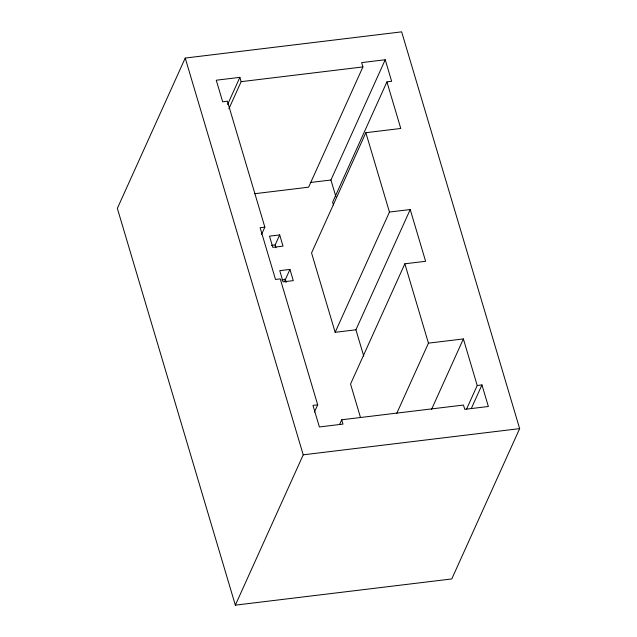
<?xml version="1.0" encoding="UTF-8"?>
<svg xmlns="http://www.w3.org/2000/svg" width="637" height="637" viewBox="0 0 637 637"><rect width="100%" height="100%" fill="white"/><g stroke="black" fill="none" stroke-linecap="round" stroke-linejoin="round"><path stroke-width="0.96" d="M185.224 58.055L117.351 208.379L235.348 605.15L451.776 578.945L519.649 428.621L401.652 31.85L185.224 58.055L303.228 454.826L235.348 605.15M227.616 104.484L239.862 77.356L216.262 80.214L222.671 101.777L227.393 101.203L264.849 227.138L261.584 234.368M228.898 108.792L241.144 81.663L239.862 77.356M275.996 247.745L275.16 244.942L279.691 234.918L269.491 236.152L272.827 247.363L283.027 246.129L279.691 234.918M333.477 204.995L332.633 202.144L386.93 81.886L391.651 81.313L385.234 59.751L361.641 62.609L362.923 66.925L308.619 187.182L254.609 193.72M286.26 282.247L285.424 279.444L289.946 269.419L279.754 270.653L283.091 281.865L293.283 280.63L289.946 269.419M335.954 196.889L330.937 180.008L385.234 59.751M386.93 81.886L400.784 128.467L365.853 132.695L311.557 252.953L335.158 332.307L355.924 329.791L410.22 209.533L389.454 212.049L335.158 332.307M314.423 412.051L317.696 404.821L280.24 278.887L275.518 279.46L260.127 227.712L264.849 227.138M410.22 209.533L425.612 261.289L404.845 263.798L350.549 384.055L360.383 417.124M339.664 424.306L341.703 419.783L463.481 405.044L464.763 409.352L488.364 406.494L481.946 384.931L477.224 385.504L466.61 409.01M396.604 413.684L428.446 343.152L404.845 263.798M431.528 409.456L463.378 338.924L428.446 343.152M471.332 408.444L481.946 384.931M241.144 81.663L362.923 66.925M310.291 182.508L330.937 180.008M271.458 245.388L275.16 244.942M281.721 279.89L285.424 279.444M317.696 404.821L312.974 405.395L319.384 426.957L342.985 424.099L341.703 419.783M303.228 454.826L519.649 428.621M463.378 338.924L477.224 385.504M365.853 132.695L389.454 212.049M355.924 329.791L363.759 356.139M284.588 279.078L285.432 281.92"/></g></svg>
